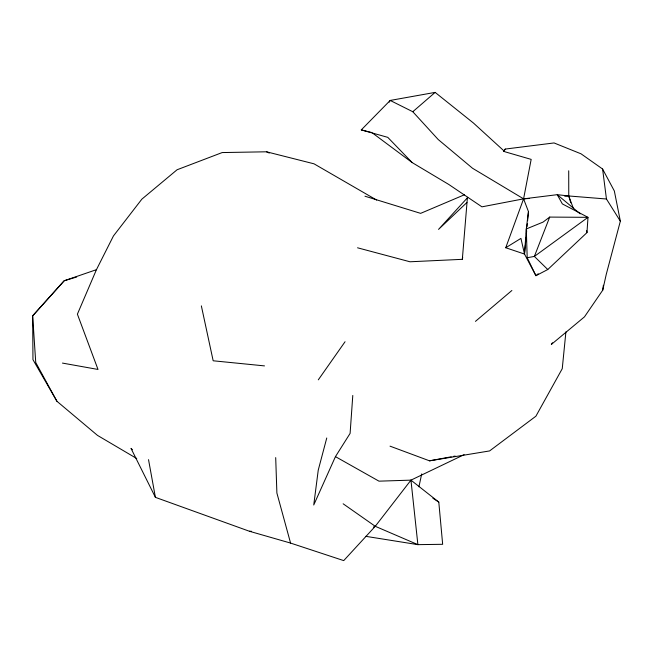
<?xml version="1.0" encoding="UTF-8"?>
<svg xmlns="http://www.w3.org/2000/svg" width="653" height="653" viewBox="0 0 653 653"><rect width="100%" height="100%" fill="white"/><g stroke="black" fill="none" stroke-linecap="round" stroke-linejoin="round"><path stroke-width="0.98" d="M524.685 254.115L505.732 247.748L520.931 238.386L524.506 254.05L535.925 275.697L547.769 269.526L586.965 232.623L587.994 217.335L562.364 203.916L557.246 194.676L523.584 198.847L481.947 206.838L448.717 184.424L412.174 162.589L372.7 133.179M352.791 395.457L350.106 433.396L335.446 456.627L313.742 504.998L318.248 470.119L326.761 437.983M357.55 247.797L409.986 261.78L462.324 259.323L467.442 197.304M525.355 244.957L524.506 254.05L526.294 228.958L528.457 211.613L523.584 198.847L531.167 159.389L504.932 151.774L473.466 123.05L435.135 92.391L390.184 100.44L361.272 129.906L387.768 137.35L412.174 162.589M525.543 242.932L526.008 237.88M526.391 233.839L526.669 230.811M527.044 226.762L527.33 223.734M527.616 220.706L528.457 211.613M565.906 331.871L562.249 368.692L535.901 416.198L489.595 450.929L429.519 460.83L390.021 446.154M552.462 342.768L551.344 344.449L584.476 316.852L602.719 290.201L603.38 285.239M462.324 259.323L462.708 257.347M418.916 486.82L421.707 473.923M602.719 290.201L606.262 274.333L620.35 221.171L614.334 190.97L602.597 169.021L581.056 153.83L554.054 142.942L505.275 149.064L503.463 151.472M505.732 247.748L523.584 198.847L529.607 198.463M549.704 217.082L534.374 256.417L527.2 257.739L526.294 228.958L543.043 222.11L549.704 217.082L587.994 217.335L534.374 256.417L547.769 269.526M376.626 200.047L314.011 163.813L266.53 151.798L222.175 152.565L177.077 169.764L141.864 199.149L113.459 235.929L96.448 269.665L77.397 314.166L98.007 369.451L62.459 363.084M389.196 102.178L390.184 100.44L412.794 111.728L438.187 139.505L472.552 168.27L523.584 198.847M503.634 151.455L505.275 149.064M318.305 379.834L345.053 341.739M132.453 449.77L131.008 448.391L155.406 497.349L249.43 531.264L290.569 543.076L343.723 560.609L375.263 526.302L410.949 480.143L464.128 454.668M467.728 197.467L438.522 229.407L466.919 202.495M412.794 111.728L435.135 92.391M475.457 321.366L511.879 290.495M538.219 273.754L535.925 275.697L527.2 257.739M464.503 194.741L420.63 213.36L364.962 196.21M373.394 527.053L375.263 526.302L417.887 544.643L442.661 544.3L438.792 502.092L410.949 480.143L378.977 481.163L335.446 456.627M96.448 269.665L64.182 280.766L32.65 315.856L32.96 359.664L56.925 401.277L97.485 435.388L136.73 458.528M76.646 277.011L64.182 280.766L32.65 315.856L35.744 362.529L56.925 401.277M429.519 460.83L451.231 456.798M453.206 456.431L455.174 456.063M564.747 196.227L568.763 195.973L606.449 199.002L620.35 221.171M249.43 531.264L251.454 531.273M264.489 365.892L213.172 360.783L201.353 305.873M365.77 536.333L417.887 544.643L410.949 480.143M361.272 129.906L371.892 132.575M266.53 151.798L269.265 153.055M432.866 498.215L438.792 502.092M343.151 503.798L375.263 526.302M580.231 213.866L557.246 194.676L568.763 195.973L573.277 208.193M570.738 202.765L568.763 195.973L568.714 170.784M290.569 543.076L276.888 493.015L275.697 457.606M148.525 459.647L155.406 497.349M586.68 230.64L586.965 232.623M602.597 169.021L606.449 199.002"/></g></svg>
